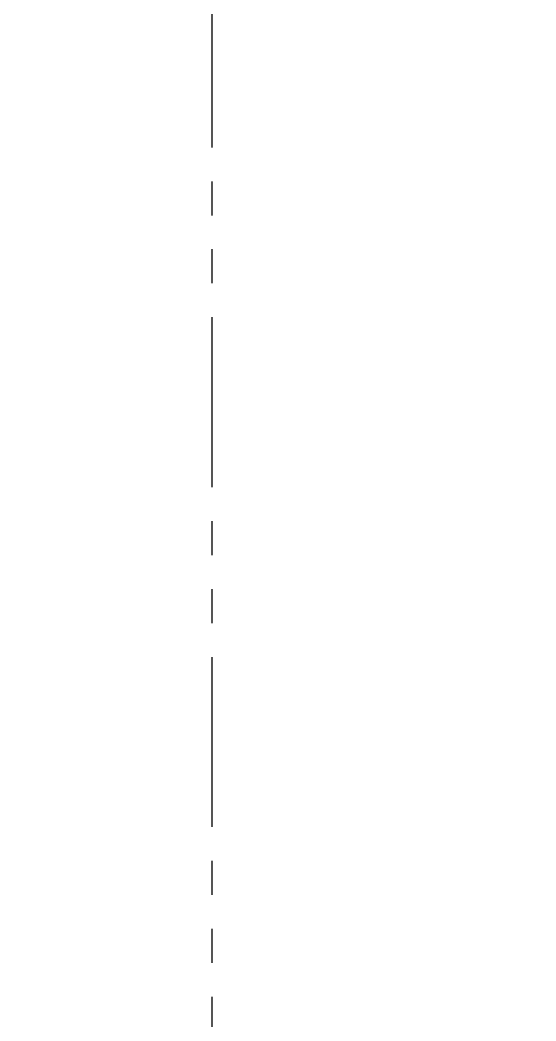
# Model space of a CAD drawing. Header units: millimetres. Extents: x -46397 to 283259, y -8690 to 23983.
# Drawn here: x -19874 to -19392, y 21253 to 22189 of the extents above; entities that cross this region are included whole.
import ezdxf
from ezdxf.enums import TextEntityAlignment as Align

# ---------------------------------------------------------------- set-up
doc = ezdxf.new("R2010")
doc.units = ezdxf.units.MM
doc.linetypes.add('PHANTOM', pattern=[63.5, 31.75, -6.35, 6.35, -6.35, 6.35, -6.35])
doc.styles.add('Tahoma', font='tahoma.ttf')
doc.styles.add('Text_nameplate', font='arial.ttf', dxfattribs={"width": 0.9, "height": 2.5})

# ---------------------------------------------------------------- blocks, each defined once
blk = doc.blocks.new('BO-1')
at = {"color": 251, "linetype": 'PHANTOM', "ltscale": 5}
blk.add_line((0, 3588.23), (0, 1379), dxfattribs=at)
at = {"color": 251, "linetype": 'PHANTOM', "ltscale": 5, "style": 'Text_nameplate', "width": 0.9, "flags": 2}
blk.add_attdef('SPEC.', text='', height=2.5, dxfattribs=at).set_placement((282.5, 89.67), align=Align.MIDDLE_CENTER)
at = {"color": 251, "linetype": 'PHANTOM', "ltscale": 5, "style": 'Tahoma'}
for tag, height, p in [('PROJECT_CODE', 2.4, (245, 77.99)), ('DESIGN_PRESSURE', 2.61, (320, 77.99)), ('SERIAL_NO.', 2.61, (245, 69.45)), ('MAX_WORKING_PRESS', 2.61, (320, 69.45)), ('YEAR', 2.61, (245, 60.92)), ('TEST_PRES.', 2.61, (320, 60.92)), ('VOLUME', 2.61, (245, 52.38)), ('MAX_WORKING_TEMP.', 2.61, (320, 52.38))]:
    blk.add_attdef(tag, text='', height=height, dxfattribs=at).set_placement(p, align=Align.MIDDLE_CENTER)

msp = doc.modelspace()

# ---------------------------------------------------------------- hatches: boundary and pattern name
h = msp.add_hatch()
h.set_pattern_fill('AR-HBONE', color=1, scale=0.3)
h.set_pattern_definition([(45, (0, 17679.127), (0, 43.10523), [91.44, -30.48]), (135, (21.553, 17700.68), (4e-15, 43.10523), [91.44, -30.48])])
edge = h.paths.add_edge_path()
edge.add_arc((-19299.06, 22560.37), 309.87, 359.66665, 423.11697)
edge.add_arc((-19695.19, 21778.91), 1186, 63.1183, 116.88159)
edge.add_arc((-20091.33, 22560.37), 309.87, 116.88283, 180.33314)
edge.add_line((-20401.19, 22558.57), (-20401.19, 20959.22))
edge.add_arc((-20091.33, 20957.42), 309.87, 179.66663, 243.11695)
edge.add_arc((-19695.19, 21738.88), 1186, 243.11829, 296.88158)
edge.add_arc((-19299.06, 20957.42), 309.87, 296.88281, 360.33312)
edge.add_line((-18989.19, 20959.22), (-18989.19, 22558.57))
edge = h.paths.add_edge_path(flags=16)
edge.add_arc((-20091.33, 20957.42), 209.87, 179.59492, 243.11695, ccw=False)
edge.add_line((-20301.19, 20958.9), (-20301.19, 22558.89))
edge.add_arc((-20091.33, 22560.37), 209.87, 116.88305, 180.40508, ccw=False)
edge.add_arc((-19695.19, 21778.91), 1086, 63.11836, 116.88165, ccw=False)
edge.add_arc((-19299.06, 22560.37), 209.87, -0.40506, 63.11697, ccw=False)
edge.add_line((-19089.19, 22558.89), (-19089.19, 20958.9))
edge.add_arc((-19299.06, 20957.42), 209.87, -63.11697, 0.40506, ccw=False)
edge.add_arc((-19695.19, 21738.88), 1086, 243.11835, 296.88164, ccw=False)

# ---------------------------------------------------------------- block references
msp.add_blockref('BO-1', (-19695.19, 19275.21, -1.5))

doc.saveas('drawing.dxf')
